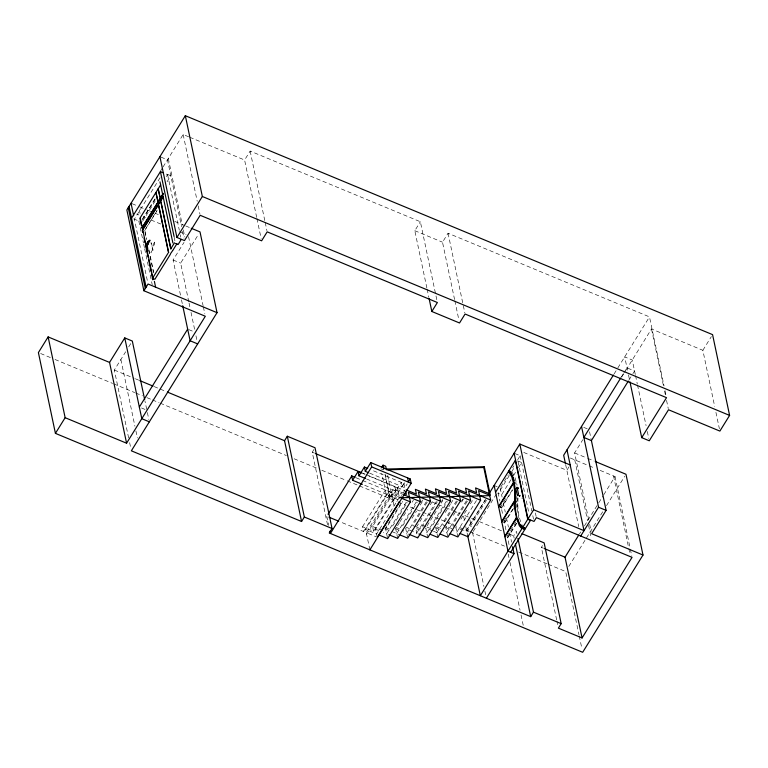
<?xml version="1.0" encoding="UTF-8"?>
<svg xmlns="http://www.w3.org/2000/svg" width="768" height="768" viewBox="0 0 768 768"><rect width="100%" height="100%" fill="white"/><g stroke="black" fill="none" stroke-linecap="round" stroke-linejoin="round"><path stroke-width="0.58" stroke-dasharray="3.84 2.88" d="M516.614 499.315L516.749 496.397M517.44 500.659L517.594 497.77M518.054 498.038C517.325 507.504 518.189 517.469 522.557 526.032M154.694 242.554C155.482 244.646 151.018 249.139 151.766 246.029M160.56 170.947L162.442 167.914M163.075 166.906L183.158 134.515L188.65 136.79M160.128 177.667L134.381 219.178L147.802 282.864M166.339 176.63L167.587 174.614L165.542 173.76M142.253 219.341L155.338 198.25M142.55 219.466L155.75 198.192M142.57 221.299L155.75 200.035M167.059 181.814L170.822 175.738L165.427 173.501M145.728 228.624L156.941 210.547M144.653 230.707L157.114 210.624M154.589 242.074L152.976 245.126L151.67 245.549M180.499 295.162L173.088 259.997L184.042 242.342M128.64 437.942L114.336 370.042L125.683 351.744M128.698 346.877L131.117 342.989M188.794 301.814L180.643 263.126L198.768 233.914M256.685 217.392L244.598 160.022L250.147 151.066L420.365 221.741L436.896 300.182M426.893 288.067L414.806 230.698L420.365 221.741M327.542 524.803L312.24 452.218L313.91 449.53M454.589 299.568L442.502 242.198L448.061 233.242L649.488 316.886L664.051 385.958M384 469.085L383.501 469.882L380.813 468.758M362.544 526.704L385.296 490.022L396.336 494.611L373.584 531.293L362.544 526.704L363.562 531.533L339.763 521.654M363.562 531.533L388.531 491.261M369.878 549.859L365.568 529.43L388.32 492.749L400.358 497.75L389.434 498.01L388.32 492.749M366.586 534.25L391.565 493.987M389.434 498.01L391.651 494.419M373.584 531.293L372.576 526.474L395.328 489.792L403.056 492.998M368.89 476.006L397.565 487.91L392.131 496.675L362.371 484.32M377.29 537.235L375.6 529.2L398.352 492.518L402.768 494.352M366.547 478.963L398.477 492.221L403.91 483.446L371.99 470.198M404.544 482.736L402.125 486.634L401.222 482.333L395.789 491.098L394.877 486.797L389.443 495.562L384.95 474.25M369.648 473.146L404.822 487.757L407.232 483.859M399.37 497.338L376.618 534.019L365.568 529.43M399.667 498.73L405.35 489.552M384.883 529.018L401.942 501.514M387.456 537.638L385.632 528.96L402.691 501.456M406.243 502.195L386.65 533.789L383.338 532.406M392.63 526.003L407.165 502.57M397.69 538.368L395.664 528.73L399.456 522.614M400.09 521.597L407.674 509.366M412.09 502.234L413.357 500.198M396.682 533.549L416.266 501.965M402.662 525.773L417.197 502.33M421.373 502.061L422.64 500.026M412.013 518.304L416.438 511.171M420.23 505.056L423.389 499.958M426.298 501.725L406.704 533.318L403.392 531.936M427.229 502.099L412.694 525.533L416.006 526.906M416.352 527.242L423.936 515.011M430.262 504.826L433.421 499.728M436.33 501.494L416.736 533.078L413.424 531.706M423.13 527.232L422.726 525.302L437.261 501.859M441.437 501.59L442.704 499.555M427.018 525.984L442.819 500.515M446.362 501.254L426.768 532.848L424.56 531.926M432.758 525.062L447.293 501.629M437.818 537.427L435.782 527.789L438.307 523.709M445.267 512.506L450.317 504.355M450.95 503.338L452.851 500.275M436.8 532.608L456.394 501.024M457.325 501.389L442.781 524.832L453.83 529.411M461.501 501.12L462.758 499.085M447.638 536.237L445.814 527.549L449.606 521.443M453.398 515.328L456.557 510.23M461.616 502.08L463.507 499.027M466.426 500.784L446.832 532.378L443.52 530.995M467.347 501.158L452.813 524.592L453.226 526.522M460.896 519.168L467.856 507.955M470.381 503.885L473.539 498.787M476.448 500.554L456.864 532.138L453.542 530.765M485.338 499.642L466.493 530.016L469.517 531.274M466.55 530.294L485.51 499.728M486.48 500.314L466.886 531.907L463.574 530.525M473.165 531.514L496.406 494.054M500.794 486.97L508.291 474.874M512.669 467.827L513.917 465.811M517.67 459.763L520.166 455.731L515.136 453.638M509.318 475.536L498.25 493.382L499.872 501.091M511.68 471.734L515.136 466.147M510.979 479.664L501.6 494.774L497.578 493.104M513.475 475.632L515.981 471.6M518.477 467.568L521.606 462.528L517.574 460.858M505.603 498.71L500.035 507.686L501.379 508.243L503.011 515.952M512.458 489.667L501.274 507.706L499.93 507.149M501.379 508.243L512.506 490.301M504.048 521.126L506.563 517.066M503.059 522.01L504.403 522.566L513.696 507.581M513.571 508.493L504.518 523.104L506.141 530.813M506.909 536.429L516 521.77M516.346 523.219L507.533 537.427L507.072 535.219M516.73 523.306L507.648 537.965L509.501 546.778M514.166 538.195L513.677 535.862L516.451 531.379L516.95 533.722M614.064 374.016L617.184 368.966M617.818 367.958L649.488 316.886M621.379 376.944L623.261 373.92M623.885 372.912L627.014 367.862L634.57 371.002L632.064 375.034M588.672 519.658L574.608 452.928L582.797 439.738M621.61 377.146L625.363 371.098M625.997 370.09L651.494 328.973L702.854 350.304L714.701 406.502M569.069 466.742L566.842 470.323L523.642 452.39M628.934 380.074L631.44 376.042M556.666 619.939L541.373 547.363L542.486 545.568M579.418 534.01L580.666 531.994M584.41 525.955L598.157 503.789M598.79 502.781L603.158 495.725M603.782 494.717L615.034 476.582L599.117 469.978M568.79 566.448L603.35 510.73M606.499 505.661L624.72 476.285M702.854 350.304L711.36 336.595M521.789 498.096L522.509 498.384M189.744 137.251L244.598 160.022M414.806 230.698L442.502 242.198M160.992 157.123L167.462 159.811L181.565 226.694M132.106 203.693L137.501 205.939M139.68 206.842L146.266 209.578M147.36 210.029L150.653 211.392M155.04 213.216L158.333 214.589M174.787 221.414L184.656 225.514M185.76 225.974L190.147 227.798M136.733 214.061L138.931 214.973M143.318 216.797L145.517 217.709M150.998 219.984L160.867 224.083M179.52 231.83L186.106 234.566M133.68 218.88L141.562 222.154M583.69 427.354L588.01 429.139M173.088 259.997L180.643 263.126M574.608 452.928L586.637 457.92M587.722 458.371L594.278 461.098M570.317 458.016L588.038 465.379M589.152 465.83L594.691 468.134M188.746 329.606L194.141 331.843M494.131 485.462L497.146 486.72M500.17 506.746L501.514 507.302M114.336 370.042L134.227 378.298M135.331 378.758L138.653 380.141M154.128 386.563L166.282 391.613M312.24 452.218L314.448 453.13M362.966 473.28L365.174 474.192M366.278 474.653L404.87 490.675M432.442 502.128L436.848 503.962M437.952 504.413L444.566 507.168M445.67 507.619L452.285 510.365M453.389 510.826L460.013 513.571M468.355 517.037L463.315 514.944L464.784 521.904M471.571 518.381L478.224 521.136M479.328 521.597L502.598 531.254M509.242 534.019L513.677 535.862M541.373 547.363L543.523 548.256M362.4 473.309L364.56 474.211M356.054 477.773L361.498 480.038M362.554 480.47L391.229 492.374L366.25 532.646L376.186 536.774M397.92 499.67L386.314 494.851L381.754 473.242M40.618 353.51L50.582 357.648M55.008 359.482L112.579 383.395M113.683 383.846L134.726 392.582M135.83 393.043L142.474 395.798M146.899 397.642L151.334 399.485M152.438 399.936L159.082 402.701M160.186 403.162L286.406 455.568M294.154 458.784L317.405 468.442M321.83 470.275L346.195 480.394M347.299 480.854L358.368 485.453M359.482 485.914L397.123 501.542M398.227 502.003L405.984 505.219M410.41 507.053L421.478 511.651M422.582 512.112L445.834 521.77M446.947 522.23L469.085 531.418M470.198 531.878L504.518 546.134M518.736 552.038L547.104 563.818M548.189 564.269L565.651 571.517L578.976 634.733M462.47 530.074L455.846 527.318L457.67 535.997M445.814 527.549L452.438 530.304M437.174 526.896L442.694 529.19M435.782 527.789L442.406 530.544M141.494 407.971L146.89 410.208L144.912 400.829M422.726 525.302L426.038 526.675M427.142 527.136L433.766 529.882M432.384 530.774L425.75 528.019L427.584 536.698M433.488 531.235L439.008 533.53M417.11 527.366L423.744 530.122M420.144 530.093L415.718 528.259L417.754 537.898M405.974 527.146L412.608 529.901M412.32 531.245L405.696 528.49L407.52 537.168M395.942 527.376L403.68 530.592M395.664 528.73L402.288 531.475M385.92 527.616L391.44 529.91M385.632 528.96L398.89 534.47M372.576 526.474L382.512 530.602M375.6 529.2L378.912 530.573M511.805 471.888L514.886 476.928L517.066 485.261M715.93 412.349L719.386 428.746M665.03 390.643L666.019 395.318M651.494 328.973L663.581 386.342M664.57 391.027L665.549 395.712M666.538 400.387L668.266 408.586M635.299 374.486L632.246 360L624.691 356.87L627.504 370.195M635.549 375.658L637.258 383.798M637.507 384.96L646.08 425.664M647.309 431.482L648.778 438.451M628.483 374.842L629.712 380.659M615.034 476.582L630.086 547.997M630.326 549.168L631.814 556.186M613.526 475.958L628.57 547.373M628.819 548.534L630.058 554.39M589.546 431.789L591.408 440.592M589.661 524.342L591.139 531.36M574.752 459.859L587.578 520.733M588.566 525.418L591.274 538.291M565.622 464.534L578.717 526.646M579.216 635.904L581.933 648.787M535.392 512.938L536.131 516.461M556.915 621.11L557.654 624.624M520.166 455.731L531.821 511.046M532.8 515.664L533.53 519.13M518.026 461.501L528.979 513.475M448.061 233.242L464.832 312.854M500.17 487.978L502.09 497.078M503.309 502.858L505.258 512.102M506.477 517.872L508.416 527.117M509.635 532.886L511.584 542.131M503.933 520.358L504.403 522.566M454.838 300.739L458.784 319.469M508.214 554.074L508.954 557.587M509.942 562.272L520.051 610.272M521.04 614.957L523.258 625.488M427.142 289.238L428.87 297.427M469.853 519.773L471.312 526.733M472.541 532.531L483.907 586.502M484.896 591.197L485.645 594.72M465.763 526.541L467.904 536.726M403.91 483.446L404.822 487.757M397.565 487.91L398.477 492.221M398.352 492.518L399.456 497.77M395.328 489.792L396.336 494.611M387.658 475.459L394.848 509.587M385.19 474.749L389.491 495.168M250.147 151.066L264.95 221.309M265.2 222.48L266.928 230.678M326.794 516.259L328.723 525.446M256.934 218.563L261.13 238.464M183.158 134.515L197.222 201.245M198.211 205.93L199.939 214.118M188.544 236.65L203.098 305.722M203.347 306.893L204.826 313.91M168.298 158.467L182.362 225.197M183.35 229.882L184.829 236.909M182.534 231.331L184.003 238.272M167.587 174.614L179.309 230.198M180.278 234.835L180.768 237.149M189.043 302.986L190.032 307.67M191.021 312.365L195.216 332.294M195.955 335.779L196.934 340.426M174.125 237.12L175.2 242.227M181.488 299.846L182.726 305.712M144.998 231.072L146.707 239.194M148.906 249.638L153.802 272.851M144.989 232.32L146.477 239.366M148.704 249.926L153.408 272.237M139.296 209.798L140.256 214.349M138.816 221.011L143.453 243.014M143.693 244.176L144.422 247.651M144.672 248.803L152.237 284.707M147.379 412.531L148.848 419.501M120.864 359.52L134.928 426.25M135.907 430.934L137.395 437.952M129.629 442.627L130.867 448.474M515.75 482.045L516.106 483.782M518.314 515.357L518.794 517.709M517.43 508.714L518.074 514.176M517.248 503.299L517.392 507.629M516.48 504.269L516.595 507.427M152.544 249.85L150.835 252.605L151.373 252.835L153.091 250.07L151.037 242.669L152.544 249.85"/><path stroke-width="1.15" d="M516.01 501.85C511.325 500.227 516.787 515.232 516.346 517.766L504.845 536.314M501.715 521.453L514.704 500.506L514.714 491.29L513.533 483.206L514.877 483.763M516.432 488.045L518.064 488.294M519.389 496.464L520.013 495.398M369.878 549.859L411.158 483.293L410.256 478.992L370.752 462.586L371.664 466.886L330.413 533.472L329.933 531.178M48.125 336.912L65.146 417.696L126.576 443.203L109.555 362.429L48.125 336.912L38.4 352.589L55.421 433.363L582.672 652.291L642.998 555.034L625.978 474.259L595.373 461.549M629.952 381.821L641.712 437.645L649.267 440.784L668.515 409.757L719.875 431.088L729.6 415.411L712.579 334.637L185.328 115.709L126.864 209.962L143.885 290.746L205.325 316.253L126.576 443.203M131.635 218.035L160.416 171.629L163.488 172.906M139.862 218.352L160.618 184.896M141.869 227.846L157.603 202.81L142.032 227.914M163.238 193.392L160.118 198.422L160.685 200.352L160.291 198.49L163.411 193.459M163.104 196.694L160.608 200.717L170.746 248.861L174.49 242.822M142.522 230.218L158.093 205.114L142.349 230.15L142.848 232.502M158.525 204.413L160.445 201.322L158.362 204.346L168.499 252.48M160.771 200.794L163.267 196.771M147.494 243.523L148.637 241.68L148.099 241.45L146.381 244.214L147.888 251.386M149.99 240.595L147.677 244.33L147.581 243.85L148.186 244.109L147.562 245.107C145.882 245.434 147.686 240.643 149.894 240.125M55.421 433.363L65.146 417.696M143.885 290.746L148.051 284.026L217.037 312.672L131.357 450.816L301.565 521.491L304.349 517.018L287.318 436.243L315.024 447.744L332.045 528.518L329.261 532.992L530.698 616.637L533.472 612.154L517.93 538.406M641.712 437.645L666.518 397.661L465.082 314.026L459.523 322.982L431.827 311.482L437.386 302.525L267.178 231.85L261.619 240.806L200.179 215.29L184.493 240.595L176.938 237.456L202.349 196.483L185.328 115.709M168.067 253.181L152.496 278.285L154.886 279.283L170.458 254.17M172.81 250.387L170.726 253.402M173.146 249.85L176.88 243.811M181.258 239.462L178.138 244.502L175.45 243.389M109.555 362.429L124.762 337.91L132.317 341.05L144.672 399.658M139.334 407.069L187.67 329.155M301.565 521.491L284.544 440.717L287.318 436.243M328.042 514.253L351.763 475.997M362.371 484.32L352.627 480.278L358.07 471.514L361.315 472.858M365.472 478.512L358.973 475.814L364.406 467.05L367.661 468.394M368.563 472.704L365.318 471.35L370.752 462.586M381.926 466.963L383.04 465.178L385.728 466.291L386.458 469.757M408.442 481.91L410.256 478.992M377.29 537.235L399.418 501.571M399.994 534.922L407.722 538.138L430.474 501.456L408.384 492.278L410.419 501.926L387.667 538.608L378.826 534.941M408.922 534.23L417.754 537.898L440.506 501.216L418.416 492.048L420.442 501.686L397.69 538.368L388.858 534.701M440.112 533.99L447.85 537.197L470.602 500.515L448.502 491.338L450.538 500.986L427.786 537.667L418.944 534M450.144 533.75L457.872 536.966L480.624 500.285L458.534 491.107L460.57 500.746L437.818 537.427L430.08 534.221M460.176 533.52L467.904 536.726L490.656 500.045L483.802 467.53L484.301 466.733L386.381 469.027M489.101 493.565L519.821 444.048L570.182 464.957M495.562 492.259L515.558 460.022M510.336 471.178L509.952 472.157M498.576 506.592L513.418 482.669L511.718 476.669L508.474 471.446L511.296 472.714M498.691 507.12L513.533 483.206M501.821 521.981L514.666 501.283M504.96 536.842L516.47 518.285L519.408 525.811L521.165 527.894L524.87 529.392L510.662 552.288M613.43 375.024L563.674 455.251L565.382 463.373M522.173 528.269L480.336 595.728L467.731 535.891M508.992 470.611C521.52 486.989 508.886 510.624 521.587 526.954L522.73 527.386L527.75 519.283L515.338 460.378M521.99 533.683L544.147 542.88L561.168 623.654L558.394 628.138L582.067 637.968L632.054 557.357L536.381 517.632L534.019 521.434L527.971 518.928L533.664 509.75L519.821 444.048M524.275 528.067L525.418 528.499L530.438 520.406L527.75 519.283M620.755 377.952L583.853 437.453L591.408 440.592L606.106 510.365L591.638 533.702L642.998 555.034M486.384 598.234L514.022 553.68L512.554 546.749M591.408 440.592L628.31 381.091M582.067 637.968L565.037 557.184L578.794 535.018M580.694 536.035L598.55 507.235L581.53 426.451M517.824 488.851L518.294 487.757M387.082 469.795L483.802 467.53M401.501 497.722L489.734 495.658L490.224 494.861L484.301 466.733M522.931 527.51L524.074 527.942L523.517 528.835L520.752 526.368L519.139 523.046M524.87 529.392L522.096 526.925M519.773 495.946L517.978 494.899M202.349 196.483L729.6 415.411M160.205 198.077L158.122 188.918M191.242 228.25L200.016 231.898L217.037 312.672M598.55 507.235L606.106 510.365M197.664 343.91L190.118 340.771L182.726 305.712M513.418 482.669L514.762 483.226M514.704 500.506L516.048 501.062M514.627 500.63L515.971 501.187M533.664 509.75L584.026 530.659L567.005 449.885M514.55 502.186L515.894 502.742M489.302 493.613L475.565 487.91L476.582 492.73L465.533 488.15L466.55 492.97L455.501 488.381L456.518 493.2L445.478 488.621L446.496 493.44L435.446 488.851L436.464 493.67L425.414 489.091L426.432 493.91L415.382 489.322L416.4 494.141L406.454 490.013M489.638 495.226L478.598 490.637L480.624 500.285M490.656 500.045L468.566 490.867L470.602 500.515M516.096 518.16L517.814 518.842L518.803 521.99M460.57 500.746L438.47 491.578L440.506 501.216M522.73 527.386L525.418 528.499M371.664 466.886L411.158 483.293M450.538 500.986L428.448 491.808L430.474 501.456M139.757 380.592L153.014 386.102M167.386 392.074L284.544 440.717M315.552 453.59L361.862 472.819M544.598 548.698L565.037 557.184M404.16 493.459L406.368 494.381L405.763 491.482M403.872 494.813L420.442 501.686M351.869 476.707L351.725 475.978L355.008 477.341M401.366 498.163L410.419 501.926M514.022 553.68L507.974 551.174L494.131 485.462M149.338 421.824L141.792 418.685L124.762 337.91M328.954 517.162L338.688 521.203M304.349 517.018L332.045 528.518M533.472 612.154L561.168 623.654M521.213 525.466L522.355 526.829M511.488 473.981L512.669 476.419M513.062 477.226L514.07 480.422M517.018 487.229L518.534 494.026M515.875 488.861L517.402 495.658M514.128 453.226L527.971 518.928M515.405 544.051L530.698 616.637M429.12 298.598L431.827 311.482M407.568 477.869L408.47 482.17M383.04 465.178L383.75 468.576M364.406 467.05L365.318 471.35M358.07 471.514L358.973 475.814M351.725 475.978L352.618 480.288M159.917 156.682L176.938 237.456M160.416 171.629L174.077 236.486M160.003 181.872L172.877 242.976M158.285 188.986L159.965 196.944M161.021 201.965L170.918 248.928M156.038 192.614L157.958 201.696L155.875 192.538M158.774 205.584L168.672 252.547M146.928 244.445L147.792 248.544M154.387 281.376L155.606 287.165M140.294 218.189L153.178 279.293M140.102 219.485L141.331 225.312M144.019 238.08L144.998 242.717M145.488 245.04L148.042 257.155M148.541 259.498L151.114 271.738M151.603 274.051L152.822 279.859M131.03 203.251L133.661 215.76M129.082 206.381L146.102 287.165M128.246 207.725L145.277 288.509M159.792 198.95L157.872 202.042L158.438 203.971L158.045 202.109L159.792 198.95"/></g></svg>
